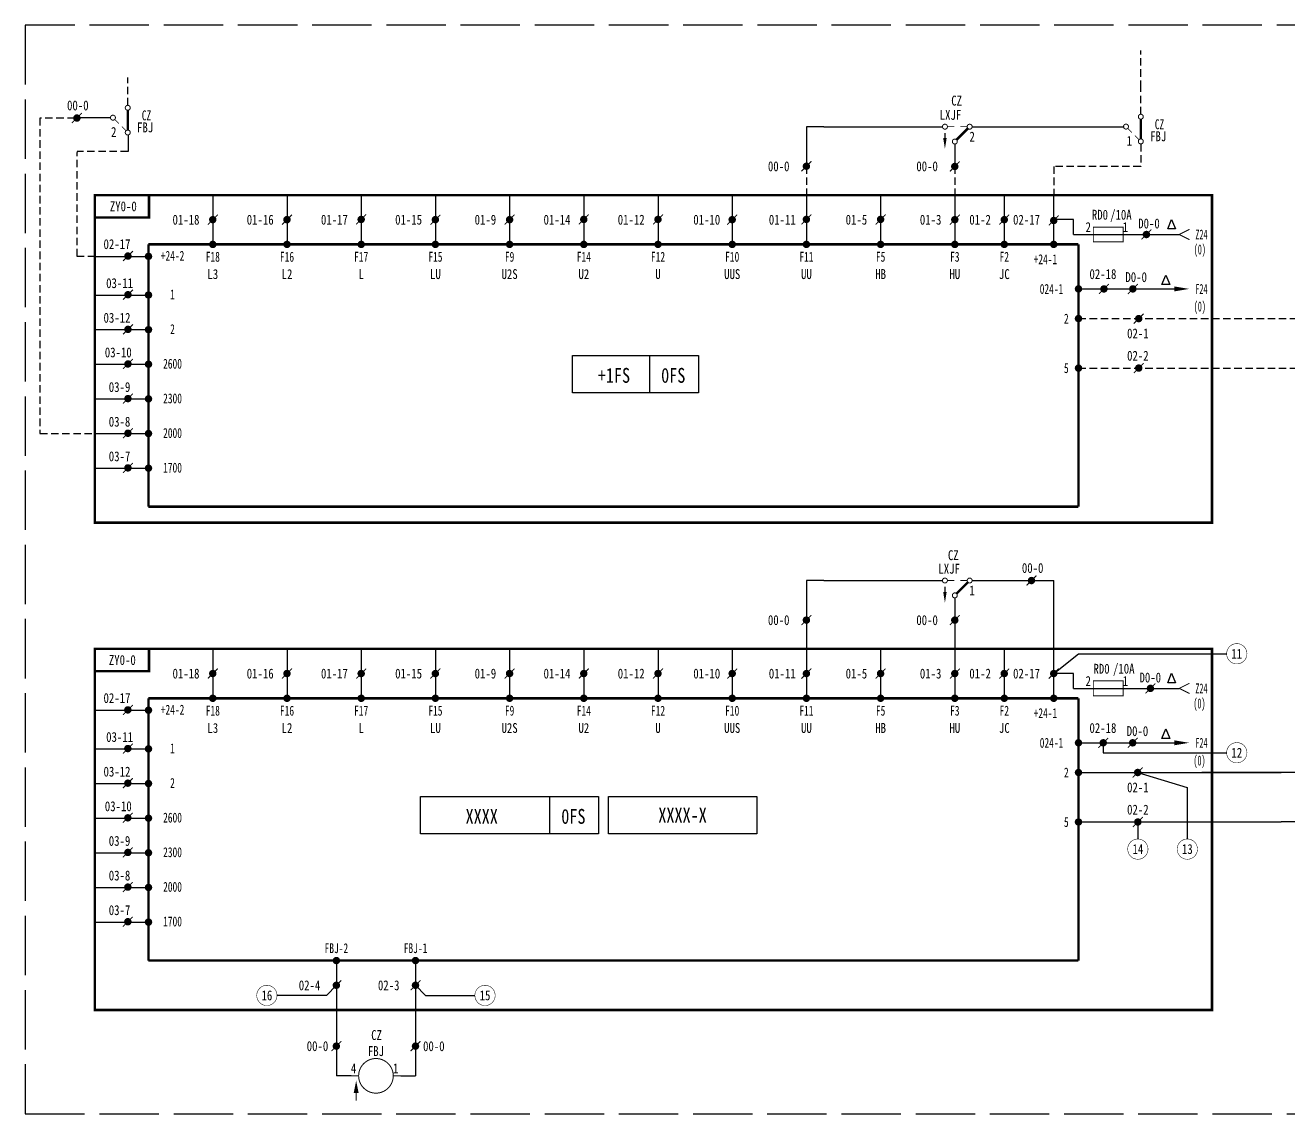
# Model space of a CAD drawing. Header units: millimetres. Extents: x -400 to 0, y -220 to 0.
# Drawn here: x -400 to -144.6, y -220 to 0 of the extents above; entities that cross this region are included whole.
import ezdxf
from ezdxf.enums import TextEntityAlignment as Align

# ---------------------------------------------------------------- set-up
doc = ezdxf.new("R2010")
doc.units = ezdxf.units.MM
doc.linetypes.add('ACAD_ISO02W100', pattern=[15, 12, -3])
doc.linetypes.add('DASHEDX2', pattern=[1.5, 1, -0.5])
for name, color, linetype in [('define', 7, 'Continuous'), ('hide', 7, 'Continuous'), ('tie', 7, 'Continuous')]:
    doc.layers.add(name, color=color, linetype=linetype)

# ---------------------------------------------------------------- blocks, each defined once
blk = doc.blocks.new('JX')
at = {"const_width": 0.75}
blk.add_lwpolyline([(-0.375, 0, 1), (0.375, 0, 1)], format="xyb", close=True, dxfattribs=at)
at = {"width": 0.7}
blk.add_attdef('Z20', text='', height=2, dxfattribs=at).set_placement((0, -3.5), align=Align.CENTER)
blk = doc.blocks.new('JY')
at = {"const_width": 0.75}
blk.add_lwpolyline([(0.375, 0, -1), (-0.375, 0, -1)], format="xyb", close=True, dxfattribs=at)
at = {"width": 0.7}
blk.add_attdef('Z20', text='', height=2, dxfattribs=at).set_placement((1.5, 0), align=Align.MIDDLE_LEFT)
blk = doc.blocks.new('JS')
at = {"const_width": 0.75}
blk.add_lwpolyline([(-0.375, 0, -1), (0.375, 0, -1)], format="xyb", close=True, dxfattribs=at)
at = {"width": 0.7}
blk.add_attdef('Z20', text='', height=2, dxfattribs=at).set_placement((0, 1.5), align=Align.CENTER)
blk = doc.blocks.new('JTX')
at = {"const_width": 0.2}
blk.add_lwpolyline([(0, -2.5), (0, -4)], dxfattribs=at)
blk.add_solid([(-0.5, -2.5), (0.5, -2.5), (0, 0)])

msp = doc.modelspace()

# ---------------------------------------------------------------- linework, layer by layer
at = {"color": 7, "linetype": 'DASHEDX2', "ltscale": 1.5}
for p, q in [((-174.52, -12.64), (-174.52, -5.13)), ((-389.98, -18.75), (-397.03, -18.75)), ((-174.51, -23.98), (-174.51, -28.54)), ((-389.51, -46.71), (-389.51, -25.72)), ((-242.09, -28.5), (-242.09, -34.29)), ((-212.09, -28.5), (-212.09, -34.29)), ((-174.51, -28.54), (-192.09, -28.54)), ((-192.09, -28.54), (-192.09, -34.51)), ((-385.87, -46.71), (-389.51, -46.71)), ((-187.09, -59.29), (-138.9, -59.29)), ((-187.09, -69.29), (-138.9, -69.29))]:
    msp.add_line(p, q, dxfattribs=at)
for p, q in [((-382.78, -18.68), (-389.61, -18.68)), ((-379.23, -22.14), (-379.23, -25.5)), ((-208.59, -20.5), (-177.87, -20.5)), ((-385.87, -46.71), (-374.9, -46.71)), ((-385.93, -54.52), (-374.9, -54.52)), ((-385.93, -61.52), (-374.9, -61.52)), ((-385.93, -68.52), (-374.9, -68.52)), ((-385.93, -75.52), (-374.9, -75.52)), ((-385.93, -82.52), (-374.9, -82.52)), ((-385.93, -89.52), (-374.9, -89.52)), ((-208.59, -112.23), (-192.09, -112.23)), ((-385.87, -138.44), (-374.9, -138.44)), ((-385.93, -146.26), (-374.9, -146.26)), ((-146.13, -151.03), (-162.14, -151.03)), ((-385.93, -153.26), (-374.9, -153.26)), ((-385.93, -160.26), (-374.9, -160.26)), ((-385.93, -167.26), (-374.9, -167.26)), ((-385.93, -174.26), (-374.9, -174.26)), ((-385.93, -181.26), (-374.9, -181.26))]:
    msp.add_line(p, q)
at = {"color": 7}
for p, q in [((-238.59, -20.5), (-214.59, -20.5)), ((-212.09, -24), (-212.09, -28.5)), ((-362.09, -34.29), (-362.09, -44.29)), ((-347.09, -34.29), (-347.09, -44.29)), ((-332.09, -34.29), (-332.09, -44.29)), ((-317.09, -34.29), (-317.09, -44.29)), ((-302.09, -34.29), (-302.09, -44.29)), ((-287.09, -34.29), (-287.09, -44.29)), ((-272.09, -34.29), (-272.09, -44.29)), ((-257.09, -34.29), (-257.09, -44.29)), ((-242.09, -34.29), (-242.09, -44.29)), ((-227.09, -34.29), (-227.09, -44.29)), ((-212.09, -34.29), (-212.09, -44.29)), ((-202.09, -34.29), (-202.09, -44.29)), ((-192.09, -44.29), (-192.09, -34.29)), ((-188.09, -39.29), (-192.09, -39.29)), ((-188.09, -42.29), (-188.09, -39.29)), ((-188.09, -42.29), (-166.73, -42.29)), ((-187.09, -53.29), (-167.72, -53.29)), ((-187.09, -59.29), (-187.09, -59.29)), ((-289.36, -74.26), (-289.36, -66.76)), ((-289.36, -66.76), (-263.93, -66.76)), ((-273.84, -66.76), (-273.84, -74.26)), ((-263.93, -66.76), (-263.93, -74.26)), ((-187.09, -69.29), (-187.09, -69.29)), ((-263.93, -74.26), (-289.36, -74.26)), ((-238.59, -112.23), (-214.59, -112.23)), ((-192.09, -126.03), (-192.09, -112.23)), ((-212.09, -115.73), (-212.09, -120.23)), ((-242.09, -120.23), (-242.09, -126.03)), ((-212.09, -120.23), (-212.09, -126.03)), ((-362.09, -126.03), (-362.09, -136.03)), ((-347.09, -126.03), (-347.09, -136.03)), ((-332.09, -126.03), (-332.09, -136.03)), ((-317.09, -126.03), (-317.09, -136.03)), ((-302.09, -126.03), (-302.09, -136.03)), ((-287.09, -126.03), (-287.09, -136.03)), ((-272.09, -126.03), (-272.09, -136.03)), ((-257.09, -126.03), (-257.09, -136.03)), ((-242.09, -126.03), (-242.09, -136.03)), ((-227.09, -126.03), (-227.09, -136.03)), ((-212.09, -126.03), (-212.09, -136.03)), ((-202.09, -126.03), (-202.09, -136.03)), ((-192.09, -136.03), (-192.09, -126.03)), ((-192.09, -131.03), (-187.09, -127.03)), ((-187.09, -127.03), (-157.09, -127.03)), ((-188.09, -131.03), (-192.09, -131.03)), ((-188.09, -134.03), (-188.09, -131.03)), ((-188.09, -134.03), (-166.73, -134.03)), ((-187.09, -145.03), (-167.72, -145.03)), ((-182.09, -145.03), (-182.09, -147.03)), ((-182.09, -147.03), (-157.09, -147.03)), ((-187.09, -151.03), (-146.13, -151.03)), ((-187.09, -151.03), (-187.09, -151.03)), ((-175.09, -151.03), (-165.09, -154.03)), ((-110.35, -151.03), (-146.13, -151.03)), ((-165.09, -154.03), (-165.09, -164.52)), ((-320.13, -163.4), (-320.13, -155.9)), ((-320.13, -155.9), (-284.13, -155.9)), ((-294.04, -155.9), (-294.04, -163.4)), ((-284.13, -155.9), (-284.13, -163.4)), ((-284.13, -163.4), (-320.13, -163.4)), ((-187.09, -161.03), (-146.13, -161.03)), ((-187.09, -161.03), (-187.09, -161.03)), ((-175.09, -161.03), (-175.09, -164.52)), ((-120.35, -161.03), (-146.13, -161.03)), ((-337.11, -189.04), (-337.11, -203.04)), ((-321.11, -189.04), (-321.11, -203.04)), ((-337.11, -194.04), (-339.11, -196.09)), ((-321.11, -194.04), (-319.11, -196.09)), ((-339.11, -196.09), (-349.11, -196.09)), ((-319.11, -196.09), (-309.11, -196.09)), ((-337.11, -203.04), (-337.11, -212.34)), ((-321.11, -203.04), (-321.11, -212.34)), ((-334.11, -212.34), (-337.11, -212.34)), ((-324.11, -212.34), (-321.11, -212.34))]:
    msp.add_line(p, q, dxfattribs=at)
at = {"color": 7, "linetype": 'DASHEDX2', "ltscale": 1.5}
for points in [[(-379.3, -16.18), (-379.3, -10.58)], [(-174.52, -17.98), (-174.52, -12.64)], [(-397.03, -18.75), (-397.03, -82.52), (-385.93, -82.52)], [(-379.23, -22.18), (-379.23, -25.5), (-389.51, -25.5), (-389.51, -25.63)]]:
    msp.add_lwpolyline(points, dxfattribs=at)
for points in [[(-381.28, -17.68, 0, 0, 0), (-381.28, -16.68, 0.8, 0, 0), (-381.28, -14.48, 0, 0, 0)], [(-176.49, -19.48, 0, 0, 0), (-176.49, -18.48, 0.8, 0, 0), (-176.49, -16.28, 0, 0, 0)]]:
    msp.add_lwpolyline(points, format="xyseb")
at = {"color": 7}
for points, const_width in [([(-390.57, -19.75), (-388.57, -17.75)], 0.2), ([(-213.59, -20.5), (-212.19, -20.5)], 0.15), ([(-210.99, -20.5), (-209.59, -20.5)], 0.15), ([(-209.45, -20.85), (-211.74, -23.14)], 0.5), ([(-374.99, -34.34), (-374.99, -38.86), (-385.87, -38.86)], 0.5), ([(-213.59, -112.23), (-212.19, -112.23)], 0.15), ([(-209.45, -112.59), (-211.74, -114.88)], 0.5), ([(-210.99, -112.23), (-209.59, -112.23)], 0.15), ([(-197.6, -113.23), (-195.6, -111.23)], 0.2), ([(-243.09, -121.23), (-241.09, -119.23)], 0.2), ([(-213.09, -121.23), (-211.09, -119.23)], 0.2), ([(-160.09, -126.03), (-160.09, -199.04), (-385.93, -199.04), (-385.93, -126.03), (-160.09, -126.03)], 0.5), ([(-374.99, -126.03), (-374.99, -130.55), (-385.87, -130.55)], 0.5), ([(-375.09, -189.04), (-375.09, -136.03)], 0.5), ([(-375.09, -136.03), (-187.09, -136.03)], 0.5), ([(-187.09, -189.04), (-187.09, -136.03)], 0.5), ([(-375.09, -189.04), (-187.09, -189.04)], 0.5), ([(-332.61, -212.34), (-334.11, -212.34)], 0.2), ([(-325.61, -212.34), (-324.11, -212.34)], 0.2)]:
    msp.add_lwpolyline(points, dxfattribs=dict(at, const_width=const_width))
for points, const_width in [([(-379.78, -16.68, 1), (-378.78, -16.68, 1)], 0.2), ([(-382.78, -18.68, 1), (-381.78, -18.68, 1)], 0.2), ([(-177.99, -20.48, 1), (-176.99, -20.48, 1)], 0.2), ([(-174.99, -18.48, 1), (-173.99, -18.48, 1)], 0.2), ([(-379.78, -21.68, 1), (-378.78, -21.68, 1)], 0.2), ([(-174.99, -23.48, 1), (-173.99, -23.48, 1)], 0.2), ([(-242.47, -28.49, 1), (-241.72, -28.49, 1)], 0.75), ([(-212.47, -28.54, 1), (-211.72, -28.54, 1)], 0.75), ([(-362.47, -39.29, 1), (-361.72, -39.29, 1)], 0.75), ([(-347.47, -39.29, 1), (-346.72, -39.29, 1)], 0.75), ([(-332.47, -39.24, 1), (-331.72, -39.24, 1)], 0.75), ([(-317.47, -39.29, 1), (-316.72, -39.29, 1)], 0.75), ([(-302.47, -39.29, 1), (-301.72, -39.29, 1)], 0.75), ([(-287.47, -39.24, 1), (-286.72, -39.24, 1)], 0.75), ([(-272.47, -39.24, 1), (-271.72, -39.24, 1)], 0.75), ([(-257.47, -39.29, 1), (-256.72, -39.29, 1)], 0.75), ([(-242.47, -39.24, 1), (-241.72, -39.24, 1)], 0.75), ([(-227.47, -39.24, 1), (-226.72, -39.24, 1)], 0.75), ([(-212.47, -39.29, 1), (-211.72, -39.29, 1)], 0.75), ([(-202.47, -39.29, 1), (-201.72, -39.29, 1)], 0.75), ([(-192.47, -39.46, 1), (-191.72, -39.46, 1)], 0.75), ([(-173.74, -42.29, 1), (-172.99, -42.29, 1)], 0.75), ([(-379.62, -46.64, 1), (-378.87, -46.64, 1)], 0.75), ([(-182.32, -53.29, 1), (-181.57, -53.29, 1)], 0.75), ([(-176.48, -53.29, 1), (-175.73, -53.29, 1)], 0.75), ([(-379.62, -54.46, 1), (-378.87, -54.46, 1)], 0.75), ([(-175.29, -59.29, 1), (-174.54, -59.29, 1)], 0.75), ([(-379.62, -61.46, 1), (-378.87, -61.46, 1)], 0.75), ([(-379.62, -68.46, 1), (-378.87, -68.46, 1)], 0.75), ([(-175.29, -69.29, 1), (-174.54, -69.29, 1)], 0.75), ([(-379.62, -75.46, 1), (-378.87, -75.46, 1)], 0.75), ([(-379.62, -82.46, 1), (-378.87, -82.46, 1)], 0.75), ([(-379.62, -89.46, 1), (-378.87, -89.46, 1)], 0.75), ([(-362.47, -131.03, 1), (-361.72, -131.03, 1)], 0.75), ([(-347.47, -131.03, 1), (-346.72, -131.03, 1)], 0.75), ([(-332.47, -131.03, 1), (-331.72, -131.03, 1)], 0.75), ([(-317.47, -131.03, 1), (-316.72, -131.03, 1)], 0.75), ([(-302.47, -131.03, 1), (-301.72, -131.03, 1)], 0.75), ([(-287.47, -131.03, 1), (-286.72, -131.03, 1)], 0.75), ([(-272.47, -131.03, 1), (-271.72, -131.03, 1)], 0.75), ([(-257.47, -131.03, 1), (-256.72, -131.03, 1)], 0.75), ([(-242.47, -131.03, 1), (-241.72, -131.03, 1)], 0.75), ([(-227.47, -131.03, 1), (-226.72, -131.03, 1)], 0.75), ([(-212.47, -131.03, 1), (-211.72, -131.03, 1)], 0.75), ([(-202.47, -131.03, 1), (-201.72, -131.03, 1)], 0.75), ([(-192.47, -131.03, 1), (-191.72, -131.03, 1)], 0.75), ([(-172.92, -134.03, 1), (-172.17, -134.03, 1)], 0.75), ([(-379.64, -138.38, 1), (-378.89, -138.38, 1)], 0.75), ([(-379.64, -146.19, 1), (-378.89, -146.19, 1)], 0.75), ([(-182.47, -145.03, 1), (-181.72, -145.03, 1)], 0.75), ([(-176.51, -145.03, 1), (-175.76, -145.03, 1)], 0.75), ([(-175.5, -151.03, 1), (-174.75, -151.03, 1)], 0.75), ([(-379.64, -153.19, 1), (-378.89, -153.19, 1)], 0.75), ([(-379.64, -160.19, 1), (-378.89, -160.19, 1)], 0.75), ([(-175.47, -161.03, 1), (-174.72, -161.03, 1)], 0.75), ([(-379.64, -167.19, 1), (-378.89, -167.19, 1)], 0.75), ([(-379.64, -174.19, 1), (-378.89, -174.19, 1)], 0.75), ([(-379.64, -181.19, 1), (-378.89, -181.19, 1)], 0.75), ([(-337.49, -194.04, 1), (-336.74, -194.04, 1)], 0.75), ([(-321.49, -194.04, 1), (-320.74, -194.04, 1)], 0.75), ([(-337.49, -206.34, 1), (-336.74, -206.34, 1)], 0.75), ([(-321.49, -206.34, 1), (-320.74, -206.34, 1)], 0.75)]:
    msp.add_lwpolyline(points, format="xyb", close=True, dxfattribs=dict(const_width=const_width))
for points, const_width in [([(-379.28, -21.18), (-379.28, -17.18)], 0.5), ([(-381.08, -19.88), (-381.92, -19.03)], 0.15), ([(-379.63, -21.33), (-380.48, -20.48)], 0.15), ([(-174.49, -22.98), (-174.49, -18.98)], 0.5), ([(-176.29, -21.68), (-177.14, -20.84)], 0.15), ([(-174.85, -23.13), (-175.69, -22.28)], 0.15), ([(-243.09, -29.49), (-241.09, -27.49)], 0.2), ([(-213.09, -29.54), (-211.09, -27.54)], 0.2), ([(-363.09, -40.29), (-361.09, -38.29)], 0.2), ([(-348.09, -40.29), (-346.09, -38.29)], 0.2), ([(-333.09, -40.24), (-331.09, -38.24)], 0.2), ([(-318.09, -40.29), (-316.09, -38.29)], 0.2), ([(-303.09, -40.29), (-301.09, -38.29)], 0.2), ([(-288.09, -40.24), (-286.09, -38.24)], 0.2), ([(-273.09, -40.24), (-271.09, -38.24)], 0.2), ([(-258.09, -40.29), (-256.09, -38.29)], 0.2), ([(-243.09, -40.24), (-241.09, -38.24)], 0.2), ([(-228.09, -40.24), (-226.09, -38.24)], 0.2), ([(-213.09, -40.29), (-211.09, -38.29)], 0.2), ([(-203.09, -40.29), (-201.09, -38.29)], 0.2), ([(-193.09, -40.46), (-191.09, -38.46)], 0.2), ([(-176.09, -42.29), (-186.09, -42.29)], 0.2), ([(-174.36, -43.29), (-172.36, -41.29)], 0.2), ([(-164.65, -43.33), (-166.73, -42.29), (-164.65, -41.25)], 0.2), ([(-380.24, -47.64), (-378.24, -45.64)], 0.2), ([(-380.24, -55.46), (-378.24, -53.46)], 0.2), ([(-182.94, -54.29), (-180.94, -52.29)], 0.2), ([(-177.11, -54.29), (-175.11, -52.29)], 0.2), ([(-175.92, -60.29), (-173.92, -58.29)], 0.2), ([(-380.24, -62.46), (-378.24, -60.46)], 0.2), ([(-380.24, -69.46), (-378.24, -67.46)], 0.2), ([(-175.92, -70.29), (-173.92, -68.29)], 0.2), ([(-380.24, -76.46), (-378.24, -74.46)], 0.2), ([(-380.24, -83.46), (-378.24, -81.46)], 0.2), ([(-380.24, -90.46), (-378.24, -88.46)], 0.2), ([(-363.09, -132.03), (-361.09, -130.03)], 0.2), ([(-348.09, -132.03), (-346.09, -130.03)], 0.2), ([(-333.09, -132.03), (-331.09, -130.03)], 0.2), ([(-318.09, -132.03), (-316.09, -130.03)], 0.2), ([(-303.09, -132.03), (-301.09, -130.03)], 0.2), ([(-288.09, -132.03), (-286.09, -130.03)], 0.2), ([(-273.09, -132.03), (-271.09, -130.03)], 0.2), ([(-258.09, -132.03), (-256.09, -130.03)], 0.2), ([(-243.09, -132.03), (-241.09, -130.03)], 0.2), ([(-228.09, -132.03), (-226.09, -130.03)], 0.2), ([(-213.09, -132.03), (-211.09, -130.03)], 0.2), ([(-203.09, -132.03), (-201.09, -130.03)], 0.2), ([(-193.09, -132.03), (-191.09, -130.03)], 0.2), ([(-176.09, -134.03), (-186.09, -134.03)], 0.2), ([(-173.54, -135.03), (-171.54, -133.03)], 0.2), ([(-164.65, -135.07), (-166.73, -134.03), (-164.65, -132.99)], 0.2), ([(-380.27, -139.38), (-378.27, -137.38)], 0.2), ([(-380.27, -147.19), (-378.27, -145.19)], 0.2), ([(-183.09, -146.03), (-181.09, -144.03)], 0.2), ([(-177.13, -146.03), (-175.13, -144.03)], 0.2), ([(-176.13, -152.03), (-174.13, -150.03)], 0.2), ([(-380.27, -154.19), (-378.27, -152.19)], 0.2), ([(-380.27, -161.19), (-378.27, -159.19)], 0.2), ([(-176.09, -162.03), (-174.09, -160.03)], 0.2), ([(-380.27, -168.19), (-378.27, -166.19)], 0.2), ([(-380.27, -175.19), (-378.27, -173.19)], 0.2), ([(-380.27, -182.19), (-378.27, -180.19)], 0.2), ([(-338.11, -195.04), (-336.11, -193.04)], 0.2), ([(-322.11, -195.04), (-320.11, -193.04)], 0.2), ([(-338.11, -207.34), (-336.11, -205.34)], 0.2), ([(-322.11, -207.34), (-320.11, -205.34)], 0.2)]:
    msp.add_lwpolyline(points, dxfattribs=dict(const_width=const_width))
for points, const_width in [([(-389.94, -18.75, 1), (-389.19, -18.75, 1)], 0.75), ([(-214.59, -20.5, 1), (-213.59, -20.5, 1)], 0.2), ([(-209.59, -20.5, 1), (-208.59, -20.5, 1)], 0.2), ([(-212.59, -23.5, 1), (-211.59, -23.5, 1)], 0.2), ([(-214.59, -112.23, 1), (-213.59, -112.23, 1)], 0.2), ([(-209.59, -112.23, 1), (-208.59, -112.23, 1)], 0.2), ([(-196.97, -112.23, 1), (-196.22, -112.23, 1)], 0.75), ([(-212.59, -115.23, 1), (-211.59, -115.23, 1)], 0.2), ([(-242.47, -120.23, 1), (-241.72, -120.23, 1)], 0.75), ([(-212.47, -120.23, 1), (-211.72, -120.23, 1)], 0.75), ([(-153.04, -127.03, -1), (-157.14, -127.03, -1)], 0.1), ([(-153.04, -147.03, -1), (-157.14, -147.03, -1)], 0.1), ([(-173.04, -166.52, -1), (-177.14, -166.52, -1)], 0.1), ([(-163.04, -166.52, -1), (-167.14, -166.52, -1)], 0.1), ([(-349.11, -196.09, -1), (-353.21, -196.09, -1)], 0.1), ([(-305.01, -196.09, -1), (-309.11, -196.09, -1)], 0.1), ([(-325.61, -212.34, -1), (-332.61, -212.34, -1)], 0.2)]:
    msp.add_lwpolyline(points, format="xyb", close=True, dxfattribs=dict(at, const_width=const_width))
for points in [[(-238.59, -20.5), (-242.09, -20.5), (-242.09, -28.5)], [(-238.59, -112.23), (-242.09, -112.23), (-242.09, -120.23)]]:
    msp.add_lwpolyline(points)
for points in [[(-214.09, -25, 0, 0.7, 0), (-214.09, -22.8, 0.7, 0.7, 0)], [(-214.09, -116.73, 0, 0.7, 0), (-214.09, -114.53, 0.7, 0.7, 0)]]:
    msp.add_lwpolyline(points, format="xyseb", dxfattribs=at)
for points in [[(-214.09, -21.8), (-214.09, -22.8)], [(-214.09, -113.53), (-214.09, -114.53)]]:
    msp.add_lwpolyline(points, dxfattribs=at)
at = {"color": 7, "const_width": 0.5}
msp.add_lwpolyline([(-160.09, -100.53), (-385.93, -100.53), (-385.93, -34.34), (-160.09, -34.34)], close=True, dxfattribs=at)
at = {"const_width": 0.2}
for points in [[(-181.09, -40.79), (-178.09, -40.79), (-178.09, -43.79), (-184.09, -43.79), (-184.09, -40.79)], [(-181.09, -132.53), (-178.09, -132.53), (-178.09, -135.53), (-184.09, -135.53), (-184.09, -132.53)]]:
    msp.add_lwpolyline(points, close=True, dxfattribs=at)
at = {"color": 7, "linetype": 'DASHEDX2', "ltscale": 1.5, "const_width": 0.5}
for points in [[(-375.09, -97.31), (-375.09, -44.29)], [(-375.09, -44.29), (-187.09, -44.29)], [(-187.09, -97.31), (-187.09, -44.29)], [(-375.09, -97.31), (-187.09, -97.31)]]:
    msp.add_lwpolyline(points, dxfattribs=at)
msp.add_lwpolyline([(-282.13, -155.88), (-252.13, -155.88), (-252.13, -163.4), (-282.13, -163.4)], close=True)
for points in [[(-167.72, -52.79), (-167.72, -53.79), (-164.72, -53.29)], [(-167.72, -144.53), (-167.72, -145.53), (-164.72, -145.03)]]:
    msp.add_solid(points)
at = {"layer": 'define'}
for p, q in [((-169.06, -41.15), (-168.27, -39.24)), ((-168.27, -39.24), (-167.48, -41.15)), ((-167.48, -41.15), (-169.06, -41.15)), ((-170.22, -52.4), (-169.43, -50.49)), ((-169.43, -50.49), (-168.63, -52.4)), ((-168.63, -52.4), (-170.22, -52.4)), ((-169.06, -132.88), (-168.27, -130.97)), ((-168.27, -130.97), (-167.48, -132.88)), ((-167.48, -132.88), (-169.06, -132.88)), ((-170.22, -144.14), (-169.43, -142.23)), ((-169.43, -142.23), (-168.63, -144.14)), ((-168.63, -144.14), (-170.22, -144.14))]:
    msp.add_line(p, q, dxfattribs=at)
at = {"layer": 'hide', "linetype": 'ACAD_ISO02W100'}
msp.add_lwpolyline([(0, 0), (-400, 0), (-400, -220), (0, -220)], close=True, dxfattribs=at)

# ---------------------------------------------------------------- block references
at = {"color": 7}
ref = msp.add_blockref('JS', (-375.09, -46.71), dxfattribs=dict(at, xscale=-1))
ref.add_attrib('Z20', '+24-2', dxfattribs={"height": 2, "width": 0.7}).set_placement((-370.23, -47.59), align=Align.CENTER)
ref = msp.add_blockref('JX', (-362.09, -44.29), dxfattribs=dict(at, xscale=-1))
ref.add_attrib('Z20', 'F18', dxfattribs={"height": 2, "width": 0.7}).set_placement((-362.09, -47.79), align=Align.CENTER)
ref = msp.add_blockref('JX', (-347.09, -44.29), dxfattribs=dict(at, xscale=-1))
ref.add_attrib('Z20', 'F16', dxfattribs={"height": 2, "width": 0.7}).set_placement((-347.09, -47.79), align=Align.CENTER)
ref = msp.add_blockref('JX', (-332.09, -44.29), dxfattribs=dict(at, xscale=-1))
ref.add_attrib('Z20', 'F17', dxfattribs={"height": 2, "width": 0.7}).set_placement((-332.09, -47.79), align=Align.CENTER)
ref = msp.add_blockref('JX', (-317.09, -44.29), dxfattribs=dict(at, xscale=-1))
ref.add_attrib('Z20', 'F15', dxfattribs={"height": 2, "width": 0.7}).set_placement((-317.09, -47.79), align=Align.CENTER)
ref = msp.add_blockref('JX', (-302.09, -44.29), dxfattribs=dict(at, xscale=-1))
ref.add_attrib('Z20', 'F9', dxfattribs={"height": 2, "width": 0.7}).set_placement((-302.09, -47.79), align=Align.CENTER)
ref = msp.add_blockref('JX', (-287.09, -44.29), dxfattribs=dict(at, xscale=-1))
ref.add_attrib('Z20', 'F14', dxfattribs={"height": 2, "width": 0.7}).set_placement((-287.09, -47.79), align=Align.CENTER)
ref = msp.add_blockref('JX', (-272.09, -44.29), dxfattribs=dict(at, xscale=-1))
ref.add_attrib('Z20', 'F12', dxfattribs={"height": 2, "width": 0.7}).set_placement((-272.09, -47.79), align=Align.CENTER)
ref = msp.add_blockref('JX', (-257.09, -44.29), dxfattribs=dict(at, xscale=-1))
ref.add_attrib('Z20', 'F10', dxfattribs={"height": 2, "width": 0.7}).set_placement((-257.09, -47.79), align=Align.CENTER)
ref = msp.add_blockref('JX', (-242.09, -44.29), dxfattribs=dict(at, xscale=-1))
ref.add_attrib('Z20', 'F11', dxfattribs={"height": 2, "width": 0.7}).set_placement((-242.09, -47.79), align=Align.CENTER)
ref = msp.add_blockref('JX', (-227.09, -44.29), dxfattribs=dict(at, xscale=-1))
ref.add_attrib('Z20', 'F5', dxfattribs={"height": 2, "width": 0.7}).set_placement((-227.09, -47.79), align=Align.CENTER)
ref = msp.add_blockref('JX', (-212.09, -44.29), dxfattribs=dict(at, xscale=-1))
ref.add_attrib('Z20', 'F3', dxfattribs={"height": 2, "width": 0.7}).set_placement((-212.09, -47.79), align=Align.CENTER)
ref = msp.add_blockref('JX', (-202.09, -44.29), dxfattribs=dict(at, xscale=-1))
ref.add_attrib('Z20', 'F2', dxfattribs={"height": 2, "width": 0.7}).set_placement((-202.09, -47.79), align=Align.CENTER)
ref = msp.add_blockref('JY', (-192.09, -44.29), dxfattribs=dict(at, xscale=-1))
ref.add_attrib('Z20', '+24-1', dxfattribs={"height": 2, "width": 0.7}).set_placement((-196.16, -47.29), align=Align.MIDDLE_LEFT)
ref = msp.add_blockref('JS', (-375.09, -54.52), dxfattribs=dict(at, xscale=-1))
ref.add_attrib('Z20', '1', dxfattribs={"height": 2, "width": 0.7}).set_placement((-370.23, -55.41), align=Align.CENTER)
ref = msp.add_blockref('JY', (-187.09, -53.29), dxfattribs=at)
ref.add_attrib('Z20', '024-1', dxfattribs={"height": 2, "width": 0.7}).set_placement((-194.93, -53.29), align=Align.MIDDLE_LEFT)
ref = msp.add_blockref('JY', (-187.09, -59.29), dxfattribs=at)
ref.add_attrib('Z20', '2', dxfattribs={"height": 2, "width": 0.7}).set_placement((-190.03, -59.29), align=Align.MIDDLE_LEFT)
ref = msp.add_blockref('JS', (-375.09, -61.52), dxfattribs=dict(at, xscale=-1))
ref.add_attrib('Z20', '2', dxfattribs={"height": 2, "width": 0.7}).set_placement((-370.23, -62.41), align=Align.CENTER)
ref = msp.add_blockref('JS', (-375.09, -68.52), dxfattribs=dict(at, xscale=-1))
ref.add_attrib('Z20', '2600', dxfattribs={"height": 2, "width": 0.7}).set_placement((-370.23, -69.41), align=Align.CENTER)
ref = msp.add_blockref('JY', (-187.09, -69.29), dxfattribs=at)
ref.add_attrib('Z20', '5', dxfattribs={"height": 2, "width": 0.7}).set_placement((-190.03, -69.29), align=Align.MIDDLE_LEFT)
ref = msp.add_blockref('JS', (-375.09, -75.52), dxfattribs=dict(at, xscale=-1))
ref.add_attrib('Z20', '2300', dxfattribs={"height": 2, "width": 0.7}).set_placement((-370.23, -76.41), align=Align.CENTER)
ref = msp.add_blockref('JS', (-375.09, -82.52), dxfattribs=dict(at, xscale=-1))
ref.add_attrib('Z20', '2000', dxfattribs={"height": 2, "width": 0.7}).set_placement((-370.23, -83.41), align=Align.CENTER)
ref = msp.add_blockref('JS', (-375.09, -89.52), dxfattribs=dict(at, xscale=-1))
ref.add_attrib('Z20', '1700', dxfattribs={"height": 2, "width": 0.7}).set_placement((-370.23, -90.41), align=Align.CENTER)
ref = msp.add_blockref('JX', (-362.09, -136.03), dxfattribs=dict(at, xscale=-1))
ref.add_attrib('Z20', 'F18', dxfattribs={"height": 2, "width": 0.7}).set_placement((-362.09, -139.53), align=Align.CENTER)
ref = msp.add_blockref('JX', (-347.09, -136.03), dxfattribs=dict(at, xscale=-1))
ref.add_attrib('Z20', 'F16', dxfattribs={"height": 2, "width": 0.7}).set_placement((-347.09, -139.53), align=Align.CENTER)
ref = msp.add_blockref('JX', (-332.09, -136.03), dxfattribs=dict(at, xscale=-1))
ref.add_attrib('Z20', 'F17', dxfattribs={"height": 2, "width": 0.7}).set_placement((-332.09, -139.53), align=Align.CENTER)
ref = msp.add_blockref('JX', (-317.09, -136.03), dxfattribs=dict(at, xscale=-1))
ref.add_attrib('Z20', 'F15', dxfattribs={"height": 2, "width": 0.7}).set_placement((-317.09, -139.53), align=Align.CENTER)
ref = msp.add_blockref('JX', (-302.09, -136.03), dxfattribs=dict(at, xscale=-1))
ref.add_attrib('Z20', 'F9', dxfattribs={"height": 2, "width": 0.7}).set_placement((-302.09, -139.53), align=Align.CENTER)
ref = msp.add_blockref('JX', (-287.09, -136.03), dxfattribs=dict(at, xscale=-1))
ref.add_attrib('Z20', 'F14', dxfattribs={"height": 2, "width": 0.7}).set_placement((-287.09, -139.53), align=Align.CENTER)
ref = msp.add_blockref('JX', (-272.09, -136.03), dxfattribs=dict(at, xscale=-1))
ref.add_attrib('Z20', 'F12', dxfattribs={"height": 2, "width": 0.7}).set_placement((-272.09, -139.53), align=Align.CENTER)
ref = msp.add_blockref('JX', (-257.09, -136.03), dxfattribs=dict(at, xscale=-1))
ref.add_attrib('Z20', 'F10', dxfattribs={"height": 2, "width": 0.7}).set_placement((-257.09, -139.53), align=Align.CENTER)
ref = msp.add_blockref('JX', (-242.09, -136.03), dxfattribs=dict(at, xscale=-1))
ref.add_attrib('Z20', 'F11', dxfattribs={"height": 2, "width": 0.7}).set_placement((-242.09, -139.53), align=Align.CENTER)
ref = msp.add_blockref('JX', (-227.09, -136.03), dxfattribs=dict(at, xscale=-1))
ref.add_attrib('Z20', 'F5', dxfattribs={"height": 2, "width": 0.7}).set_placement((-227.09, -139.53), align=Align.CENTER)
ref = msp.add_blockref('JX', (-212.09, -136.03), dxfattribs=dict(at, xscale=-1))
ref.add_attrib('Z20', 'F3', dxfattribs={"height": 2, "width": 0.7}).set_placement((-212.09, -139.53), align=Align.CENTER)
ref = msp.add_blockref('JX', (-202.09, -136.03), dxfattribs=dict(at, xscale=-1))
ref.add_attrib('Z20', 'F2', dxfattribs={"height": 2, "width": 0.7}).set_placement((-202.09, -139.53), align=Align.CENTER)
ref = msp.add_blockref('JY', (-192.09, -136.03), dxfattribs=dict(at, xscale=-1))
ref.add_attrib('Z20', '+24-1', dxfattribs={"height": 2, "width": 0.7}).set_placement((-196.16, -139.03), align=Align.MIDDLE_LEFT)
ref = msp.add_blockref('JS', (-375.09, -138.44), dxfattribs=dict(at, xscale=-1))
ref.add_attrib('Z20', '+24-2', dxfattribs={"height": 2, "width": 0.7}).set_placement((-370.23, -139.33), align=Align.CENTER)
ref = msp.add_blockref('JS', (-375.09, -146.26), dxfattribs=dict(at, xscale=-1))
ref.add_attrib('Z20', '1', dxfattribs={"height": 2, "width": 0.7}).set_placement((-370.23, -147.14), align=Align.CENTER)
ref = msp.add_blockref('JY', (-187.09, -145.03), dxfattribs=at)
ref.add_attrib('Z20', '024-1', dxfattribs={"height": 2, "width": 0.7}).set_placement((-194.93, -145.03), align=Align.MIDDLE_LEFT)
ref = msp.add_blockref('JY', (-187.09, -151.03), dxfattribs=at)
ref.add_attrib('Z20', '2', dxfattribs={"height": 2, "width": 0.7}).set_placement((-190.03, -151.03), align=Align.MIDDLE_LEFT)
ref = msp.add_blockref('JS', (-375.09, -153.26), dxfattribs=dict(at, xscale=-1))
ref.add_attrib('Z20', '2', dxfattribs={"height": 2, "width": 0.7}).set_placement((-370.23, -154.14), align=Align.CENTER)
ref = msp.add_blockref('JS', (-375.09, -160.26), dxfattribs=dict(at, xscale=-1))
ref.add_attrib('Z20', '2600', dxfattribs={"height": 2, "width": 0.7}).set_placement((-370.23, -161.14), align=Align.CENTER)
ref = msp.add_blockref('JY', (-187.09, -161.03), dxfattribs=at)
ref.add_attrib('Z20', '5', dxfattribs={"height": 2, "width": 0.7}).set_placement((-190.03, -161.03), align=Align.MIDDLE_LEFT)
ref = msp.add_blockref('JS', (-375.09, -167.26), dxfattribs=dict(at, xscale=-1))
ref.add_attrib('Z20', '2300', dxfattribs={"height": 2, "width": 0.7}).set_placement((-370.23, -168.14), align=Align.CENTER)
ref = msp.add_blockref('JS', (-375.09, -174.26), dxfattribs=dict(at, xscale=-1))
ref.add_attrib('Z20', '2000', dxfattribs={"height": 2, "width": 0.7}).set_placement((-370.23, -175.14), align=Align.CENTER)
ref = msp.add_blockref('JS', (-375.09, -181.26), dxfattribs=dict(at, xscale=-1))
ref.add_attrib('Z20', '1700', dxfattribs={"height": 2, "width": 0.7}).set_placement((-370.23, -182.14), align=Align.CENTER)
ref = msp.add_blockref('JS', (-337.11, -189.04), dxfattribs=dict(at, xscale=-1))
ref.add_attrib('Z20', 'FBJ-2', dxfattribs={"height": 2, "width": 0.7}).set_placement((-337.11, -187.54), align=Align.CENTER)
ref = msp.add_blockref('JS', (-321.11, -189.04), dxfattribs=dict(at, xscale=-1))
ref.add_attrib('Z20', 'FBJ-1', dxfattribs={"height": 2, "width": 0.7}).set_placement((-321.11, -187.54), align=Align.CENTER)
at = {"color": 7, "xscale": -1}
msp.add_blockref('JTX', (-333.11, -213.34), dxfattribs=at)

# ---------------------------------------------------------------- texts
at = {"color": 4, "width": 0.8}
for p in [(-387.2, -16.2), (-245.52, -28.5), (-215.52, -28.5)]:
    msp.add_text('00-0', height=2, dxfattribs=at).set_placement(p, align=Align.MIDDLE_RIGHT)
at = {"color": 4}
for s, height, width, p in [('CZ', 2, 0.8, (-211.72, -16.23)), ('D0-0', 2, 0.8, (-172.84, -41.06)), ('(0)', 2, 0.6, (-162.56, -46.3)), ('D0-0', 2, 0.8, (-175.43, -51.9)), ('(0)', 2, 0.6, (-162.56, -57.84)), ('0FS', 3, 0.8, (-269.01, -72.26))]:
    msp.add_text(s, height=height, dxfattribs=dict(at, width=width)).set_placement(p, align=Align.CENTER)
for s, width, p in [('CZ', 0.7, (-375.49, -18.21)), ('CZ', 0.7, (-170.71, -20.01)), ('ZY0-0', 0.8, (-380.18, -36.61))]:
    msp.add_text(s, height=2, dxfattribs=dict(at, width=width)).set_placement(p, align=Align.MIDDLE)
at = {"color": 7, "width": 0.8}
for s, p in [('LXJF', (-215.15, -19.11)), ('2', (-382.66, -22.56)), ('1', (-177.34, -24.36)), ('01-18', (-370.23, -40.29)), ('01-16', (-355.23, -40.29)), ('01-17', (-340.23, -40.29)), ('01-15', (-325.23, -40.29)), ('01-9', (-309.16, -40.29)), ('01-14', (-295.23, -40.29)), ('01-12', (-280.23, -40.29)), ('01-10', (-264.96, -40.29)), ('01-11', (-249.69, -40.29)), ('01-5', (-234.16, -40.29)), ('01-3', (-219.16, -40.29)), ('01-2', (-209.16, -40.29)), ('02-17', (-200.32, -40.29)), ('2', (-185.66, -41.79)), ('02-17', (-384.18, -45.24)), ('03-11', (-383.65, -53.12)), ('03-12', (-384.18, -60.12)), ('03-10', (-383.92, -67.12)), ('03-9', (-383.12, -74.12)), ('03-8', (-383.12, -81.12)), ('03-7', (-383.12, -88.12)), ('LXJF', (-215.42, -110.85)), ('01-18', (-370.23, -132.03)), ('01-16', (-355.23, -132.03)), ('01-9', (-309.16, -132.03)), ('01-14', (-295.23, -132.03)), ('01-10', (-264.96, -132.03)), ('01-5', (-234.16, -132.03)), ('01-2', (-209.16, -132.03)), ('2', (-185.66, -133.53)), ('02-17', (-384.18, -136.98)), ('03-11', (-383.65, -144.85)), ('03-12', (-384.18, -151.85)), ('03-10', (-383.92, -158.85)), ('03-9', (-383.12, -165.85)), ('03-8', (-383.12, -172.85)), ('03-7', (-383.12, -179.85)), ('4', (-334.18, -211.84))]:
    msp.add_text(s, height=2, dxfattribs=at).set_placement(p)
for s, height, p in [('FBJ', 2, (-375.77, -21.64)), ('FBJ', 2, (-170.98, -23.44)), ('/10A', 2, (-178.52, -39.29)), ('L3', 2, (-362.09, -51.29)), ('L2', 2, (-347.09, -51.29)), ('L', 2, (-332.09, -51.29)), ('LU', 2, (-317.09, -51.29)), ('U2S', 2, (-302.09, -51.29)), ('U2', 2, (-287.09, -51.29)), ('U', 2, (-272.09, -51.29)), ('UUS', 2, (-257.09, -51.29)), ('UU', 2, (-242.09, -51.29)), ('HB', 2, (-227.09, -51.29)), ('HU', 2, (-212.09, -51.29)), ('JC', 2, (-202.09, -51.29)), ('02-1', 2, (-175.09, -63.29)), ('02-2', 2, (-175.09, -67.79)), ('+1FS', 3, (-281, -72.26)), ('/10A', 2, (-177.94, -131.03)), ('L3', 2, (-362.09, -143.03)), ('L2', 2, (-347.09, -143.03)), ('L', 2, (-332.09, -143.03)), ('LU', 2, (-317.09, -143.03)), ('U2S', 2, (-302.09, -143.03)), ('U2', 2, (-287.09, -143.03)), ('U', 2, (-272.09, -143.03)), ('UUS', 2, (-257.09, -143.03)), ('UU', 2, (-242.09, -143.03)), ('HB', 2, (-227.09, -143.03)), ('HU', 2, (-212.09, -143.03)), ('JC', 2, (-202.09, -143.03)), ('FBJ', 2, (-329.11, -208.34))]:
    msp.add_text(s, height=height, dxfattribs=at).set_placement(p, align=Align.CENTER)
for s, p in [('2', (-208.59, -22.5)), ('1', (-208.59, -114.23)), ('11', (-155.09, -127.03)), ('12', (-155.09, -147.03)), ('14', (-175.09, -166.52)), ('13', (-165.09, -166.52)), ('16', (-351.16, -196.09)), ('15', (-307.06, -196.09))]:
    msp.add_text(s, height=2, dxfattribs=at).set_placement(p, align=Align.MIDDLE)
at = {"color": 4, "width": 0.8}
msp.add_text('RD0', height=2, dxfattribs=at).set_placement((-181.12, -39.29), align=Align.RIGHT)
at = {"color": 7}
for s, width, p in [('1', 0.8, (-177.06, -41.79)), ('Z24', 0.6, (-161.01, -43.29)), ('F24', 0.6, (-161.01, -54.29)), ('1', 0.8, (-177.06, -133.53)), ('Z24', 0.6, (-161.01, -135.03)), ('F24', 0.6, (-161.01, -146.03)), ('1', 0.8, (-324.58, -211.84))]:
    msp.add_text(s, height=2, dxfattribs=dict(at, width=width)).set_placement(p, align=Align.RIGHT)
at = {"color": 7, "width": 0.8}
for p in [(-179.43, -50.29), (-179.43, -142.03)]:
    msp.add_text('02-18', height=2, dxfattribs=at).set_placement(p, align=Align.MIDDLE_RIGHT)
at = {"color": 3}
for s, width, p in [('CZ', 0.8, (-212.4, -108.11)), ('D0-0', 0.8, (-172.58, -132.83)), ('(0)', 0.6, (-162.64, -138.07)), ('D0-0', 0.8, (-175.17, -143.66)), ('(0)', 0.6, (-162.64, -149.61)), ('CZ', 0.8, (-328.98, -205.1))]:
    msp.add_text(s, height=2, dxfattribs=dict(at, width=width)).set_placement(p, align=Align.CENTER)
at = {"color": 5, "width": 0.8}
msp.add_text('ZY0-0', height=2, dxfattribs=at).set_placement((-380.38, -128.31), align=Align.MIDDLE)
at = {"color": 3, "width": 0.8}
msp.add_text('RD0', height=2, dxfattribs=at).set_placement((-180.8, -131.06), align=Align.RIGHT)
at = {"color": 6, "width": 0.8}
for s, p in [('0FS', (-289.2, -161.4)), ('XXXX', (-307.73, -161.4))]:
    msp.add_text(s, height=3, dxfattribs=at).set_placement(p, align=Align.CENTER)
msp.add_text('XXXX-X', height=3, dxfattribs=at).set_placement((-267.13, -159.64), align=Align.MIDDLE)
at = {"layer": 'tie', "color": 3, "width": 0.8}
for p in [(-194.18, -109.69), (-245.52, -120.23), (-215.52, -120.23)]:
    msp.add_text('00-0', height=2, dxfattribs=at).set_placement(p, align=Align.MIDDLE_RIGHT)
at = {"layer": 'tie', "color": 7, "width": 0.8}
for s, p in [('01-17', (-340.23, -132.03)), ('01-15', (-325.23, -132.03)), ('01-12', (-280.23, -132.03))]:
    msp.add_text(s, height=2, dxfattribs=at).set_placement(p)
at = {"layer": 'tie', "color": 3, "width": 0.8}
for s, p in [('01-11', (-249.69, -132.03)), ('01-3', (-219.16, -132.03)), ('02-17', (-200.32, -132.03)), ('00-0', (-319.59, -207.35))]:
    msp.add_text(s, height=2, dxfattribs=at).set_placement(p)
for s, p in [('02-1', (-175.09, -155.03)), ('02-2', (-175.09, -159.53))]:
    msp.add_text(s, height=2, dxfattribs=at).set_placement(p, align=Align.CENTER)
for s, p in [('02-4', (-344.71, -194.04)), ('02-3', (-328.71, -194.04))]:
    msp.add_text(s, height=2, dxfattribs=at).set_placement(p, align=Align.MIDDLE_LEFT)
msp.add_text('00-0', height=2, dxfattribs=at).set_placement((-338.75, -207.33), align=Align.RIGHT)

doc.saveas('drawing.dxf')
